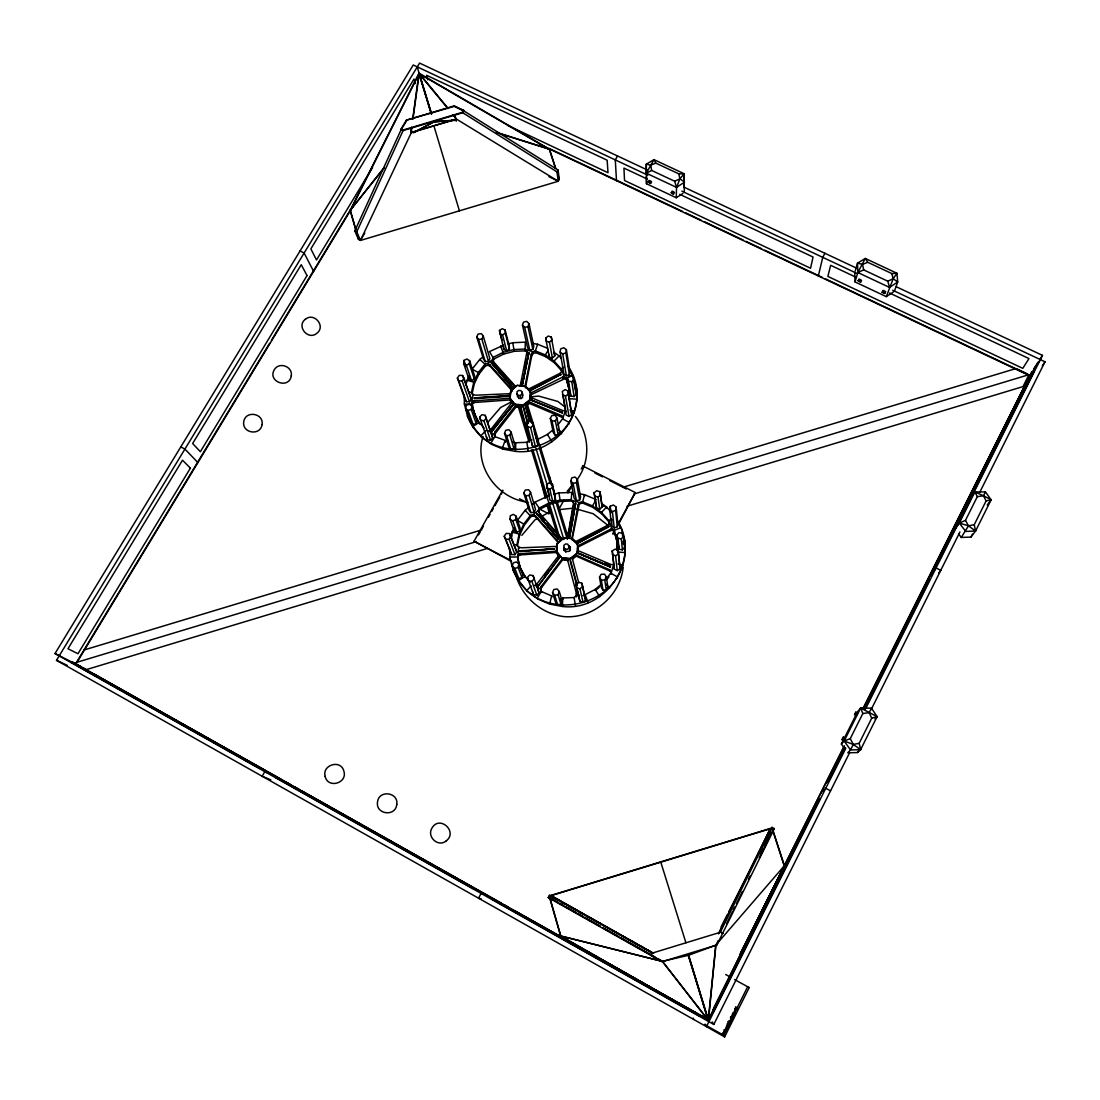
<?xml version="1.0" encoding="UTF-8"?>
<svg xmlns="http://www.w3.org/2000/svg" width="1100" height="1100" viewBox="0 0 1100 1100"><rect width="100%" height="100%" fill="white"/><g stroke="black" fill="none" stroke-linecap="round" stroke-linejoin="round"><path stroke-width="1.5" d="M682.935 193.435L676.294 197.766L646.484 183.728L646.498 176.316M676.294 197.766L676.514 187.371L674.658 181.239L651.654 170.445L646.277 173.181L646.291 164.175L653.977 159.624L684.173 173.745L684.31 191.084M678.81 173.869L679.924 178.819L684.585 182.119L676.514 187.371L646.277 173.181L653.977 159.624L655.806 163.116L678.81 173.869L684.173 173.745L684.021 187.605M579.466 595.196L576.098 595.856L574.131 597.548L562.76 597.974L562.416 606.485C607.269 611.985 642.139 556.737 616.564 519.296M554.29 494.161L558.965 492.938L571.821 492.415L571.202 499.647L573.334 502.123L571.202 499.647L559.996 500.101L549.148 502.961L539.179 508.09L538.368 510.469L533.17 514.621L530.585 515.226L523.793 524.04L519.145 534.091L516.876 544.899L517.316 546.123L519.585 535.356L524.219 525.319L530.984 516.533L533.555 515.928L535.865 517.138L557.714 542.039M519.764 530.901L515.831 519.461L516.12 516.175L513.356 514.346L510.304 515.804L510.001 519.076L514.085 530.53L516.78 532.317L519.764 530.901L520.039 527.697L516.12 516.175M532.043 440.014L528.77 440.66L526.831 442.296L515.763 442.764L515.529 451.371C559.322 456.651 594.206 402.641 567.971 366.204M474.375 379.115L474.664 376.062L469.618 360.731L466.95 358.999L463.966 360.401L463.65 363.522L468.848 378.799L471.46 380.476L474.375 379.115L469.315 363.853L469.618 360.731M468.848 378.799L469.15 375.746M600.05 926.255L549.67 897.848L560.615 936.031L708.263 1020.14L715.715 945.23L784.41 865.673L772.86 830.06M576.868 553.561L577.651 544.94L572.316 538.615L563.929 537.859L557.384 543.125L556.49 551.348L561.908 558.085L570.322 558.841L576.868 553.561L570.226 558.456L561.811 557.7M564.438 550.632L563.888 545.325L565.592 543.936L567.793 544.143L569.924 548.982M569.69 551.114L569.181 545.793M557.384 543.125L556.6 551.732L561.908 558.085M522.665 397.279L522.115 392.164L520.768 390.596L518.636 390.418L516.973 391.737L517.536 396.853M510.854 390.376L510.084 398.723L515.212 404.745L523.394 405.419L529.801 400.359L530.571 391.999L525.429 385.99L517.261 385.316L510.854 390.376L509.933 398.2L511.871 402.586M529.801 400.359L530.571 391.999M468.559 392.288L471.474 392.466L473.124 394.501C469.851 404.979 474.815 414.961 479.683 423.981L474.788 414.7L471.886 403.989L464.365 404.058L464.241 395.024M576.675 594.385L576.373 596.929L576.414 593.299L576.675 594.385L567.408 559.295L562.595 558.36L558.704 555.473L556.504 551.21L556.435 546.425C558.305 537.9 570.006 534.957 575.699 541.558L577.913 545.806L578.256 551.801L577.913 545.806L610.5 529.265L612.521 529.086L614.075 530.351L616.976 540.98L617.402 550.082M529.485 439.752L529.169 442.186L529.086 438.24L529.485 439.752L520.561 405.9L515.886 405.034L512.119 402.311L510.015 398.255L509.96 393.69L511.995 389.524L515.694 386.554L493.487 361.763L492.621 359.549L493.433 357.266L503.168 352.33L513.755 349.553L524.673 349.058L532.757 351.766L535.37 350.873L545.339 354.929L554.07 361.034L561.138 368.871L564.974 378.565L566.473 379.761L569.223 389.84L566.184 378.07L564.685 376.874L562.719 377.053L530.874 392.989L531.327 399.19L530.874 392.989L528.756 388.946L524.989 386.237L520.327 385.385L526.914 352.096L527.312 353.856L526.474 350.116L526.873 351.876L525.071 350.817L514.195 351.312L503.635 354.09L493.928 359.013L493.116 361.281L493.982 363.495L515.02 386.98M410.905 132.358L411.592 127.297M412.734 118.882L418.894 73.439L447.865 108.542M411.139 132.55L411.826 127.504M412.967 119.089L419.224 73.343L549.505 149.201L555.665 168.218M562.898 559.543L562.595 558.36L541.227 586.382L540.746 590.013L541.599 587.482L562.898 559.543L567.696 560.477L567.408 559.295L572.179 558.085L575.96 554.977L578.009 550.605L611.16 564.561L613.553 564.602L610.844 574.269M617.32 526.776L615.601 510.359L616.124 507.059L613.442 504.982L610.239 506.22L609.716 509.506L611.655 525.951L614.24 527.959L617.32 526.776L617.829 523.586L616.124 507.059M611.655 525.951L611.779 519.461M557.824 424.971L562.595 418.825L565.428 410.685L563.104 410.671L530.942 397.554L528.908 401.748L525.209 404.717L520.561 405.9L520.987 407.509L516.326 406.643L495.399 433.373L494.546 435.806L494.89 431.846L515.886 405.034L516.326 406.643M525.388 577.527L520.286 567.751L517.825 558.181L518.581 547.044L516.876 544.899L513.879 544.692M569.374 374.646L569.896 371.607L566.39 349.663L563.791 347.71L560.67 348.893L560.134 352.027L563.874 373.89L566.362 375.788L569.374 374.646L565.854 352.797L566.39 349.663M472.45 405.598L472.244 402.022L473.962 400.868L510.015 398.255L515.212 404.745M569.291 536.195L575.644 503.346L569.8 536.58M569.36 536.498L575.204 503.277M569.731 536.277L575.644 503.346M569.168 529.059L567.311 539L573.54 502.865L573.072 500.775L579.535 502.535L582.216 501.627L592.474 505.945L601.507 512.394L608.822 520.658L609.648 524.439L608.822 520.658L611.311 519.007M569.786 525.745L571.326 517.467M571.945 514.154L573.499 505.862M572.082 539.921L579.535 502.535L578.091 504.914L571.808 538.684L574.668 541.832M525.401 387.901L531.726 355.795L533.143 353.526L535.741 352.646L545.683 356.689L554.4 362.766L561.44 370.59L561.138 368.871L563.585 367.276M521.4 383.735L522.06 380.421M524.686 367.139L526.336 358.848M524.989 386.237L531.341 354.035L532.757 351.766L533.143 353.526M521.991 385.11L528.921 352.44L522.418 385.179M522.321 384.766L528.921 352.44M511.5 537.859L512.146 534.765M512.435 391.174L490.284 366.396L488.056 365.269L485.54 365.846L478.885 374.261L474.306 383.845L472.038 394.116L471.474 392.466L473.756 382.168L478.349 372.556L485.018 364.127L487.534 363.536L492.621 359.549L493.116 361.281M465.836 384.601L468.806 376.035M522.019 577.624L518.114 567.408L518.884 564.149L516.395 561.908L513.15 562.952L512.38 566.211L516.423 576.455L518.842 578.641L522.019 577.624L522.748 574.447L518.884 564.149M818.345 275.976L822.745 257.359L824.918 253.289M476.245 423.61L471.212 409.447L471.969 406.34L469.562 404.236L466.4 405.24L465.63 408.348L470.814 422.538L473.165 424.586L476.245 423.61L476.987 420.571L471.969 406.34M855.223 271.095L857.519 263.161L865.287 258.445L896.968 273.268L897.696 281.985L894.355 291.28L886.311 296.643L855.044 281.93L854.755 272.676M855.044 281.93L857.808 272.525L865.287 258.445L867.721 262.281L891.852 273.57L896.968 273.268L893.173 278.726L886.311 296.643M623.219 567.325C619.919 596.076 593.271 618.832 564.259 616.646C542.438 614.048 524.081 598.744 516.766 578.188M579.631 499.978L580.594 496.925L577.431 479.449L575.107 477.056L571.78 477.826L570.776 481.002L574.186 498.424L576.428 500.734L579.631 499.978L576.428 482.611L577.431 479.449M549.629 604.106L537.763 598.977L537.377 597.905L541.255 591.442L551.609 595.898L549.629 604.106L562.416 606.485M532.868 349.332L533.83 346.404L528.962 323.62L526.721 321.365L523.476 322.121L522.473 325.132L527.574 347.861L529.732 350.061L532.868 349.332L527.959 326.645L528.962 323.62M483.024 436.494C473.454 466.111 497.53 498.85 527.808 502.191M547.635 348.315L537.611 344.245L535.37 350.873L535.741 352.646M532.579 504.144L535.054 502.095L539.179 508.09L538.739 511.789L538.368 510.469L539.261 512.793L562.265 538.959M305.58 319.096C295.873 326.04 308 340.739 316.759 333.382C326.288 326.384 314.132 311.891 305.484 319.22M560.931 604.23L558.112 594.701L559.322 591.539L557.15 588.954L553.768 589.545L552.558 592.707L555.527 602.277L557.645 604.794L560.931 604.23L562.1 601.136L559.322 591.539M513.947 448.731L515.116 445.775L511.115 432.163L509.011 429.715L505.725 430.293L504.529 433.304L508.709 446.902L510.744 449.281L513.947 448.731L509.919 435.174L511.115 432.163M676.514 187.371L679.924 178.819L684.173 173.745M463.045 112.667L463.678 110.371L454.094 105.944L406.436 120.161L400.922 129.278L402.71 130.68L463.045 112.667L463.678 110.371M610.308 566.967L578.586 553.451L610.308 566.967L610.445 566.294M562.361 412.197L562.265 412.967L531.438 400.166L562.361 412.197L562.265 412.967M364.788 233.049L360.415 240.336L358.49 239.387L354.819 230.849L401.019 129.882L406.656 120.56M360.415 240.336L356.771 231.811L402.985 130.831L401.019 129.882M531.534 400.565L531.616 399.781M514.03 527.629L509.163 539.371L514.938 554.689L511.651 554.538L504.226 536.25L506.124 533.431L509.547 533.569L516.766 551.966L514.938 554.689M514.484 528.908L512.476 533.225L512.023 531.96L519.145 534.091L519.585 535.356M569.827 550.454L570.446 549.134M411.373 132.509L360.442 240.46L558.25 181.252L456.404 119.075L411.373 132.509L456.404 119.116M534.119 512.325L535.521 509.41L530.599 492.415L528.674 489.734L525.277 490.05L523.806 493.061L528.99 510.029L530.846 512.627L534.119 512.325L529.127 495.426L530.599 492.415M844.992 749.072L841.376 744.026L857.656 711.576L860.64 708.07L871.447 708.152L877.099 716.609L871.723 718.162L859.183 743.298L853.256 744.439L850.561 749.952L847.715 752.854M970.324 498.479L974.889 491.92L985.449 491.92L991.114 499.826L986.095 500.94L974.256 524.686L968.481 525.827L961.276 537.446L958.567 533.913M716.787 945.175L774.331 828.575L772.062 827.365L728.791 911.652M658.02 958.787L662.461 961.29L708.263 1020.14L784.41 865.673L708.469 1020.112L560.615 936.031L662.283 961.359L688.655 955.268L708.469 1020.112L715.921 945.175L718.204 940.569M718.561 933.529L770.454 828.41L550.798 895.455L652.273 952.779M718.616 933.776L770.454 828.41M772.062 827.365L720.431 932.003L722.686 933.378M733.178 909.947L734.69 906.867M760.499 854.7L763.537 848.567M765.05 845.501L771.128 833.223M726.55 923.684L732.628 911.405M736.423 903.732L742.486 891.454M748.564 879.175L750.076 876.109M759.192 857.684L769.065 837.732M770.577 834.666L772.104 831.6M849.365 752.799L857.629 752.537L859.1 749.581M857.629 752.537L860.64 749.622L877.099 716.609L860.64 708.07L844.14 741.001L841.376 744.026M961.276 537.446L970.956 537.075L972.414 534.146M724.639 1036.901L723.511 1035.21L747.615 986.796L749.183 987.594L724.639 1036.901L56.485 660.33L419.581 63.099L646.938 169.771M970.956 537.075L975.562 531.053L991.114 499.826L983.496 495.743L974.889 491.92L959.31 523.05L954.951 529.183M740.492 953.191L843.521 747.505M862.744 709.129L1029.586 376.035L1040.352 359.59M739.681 955.02L844.497 745.759M862.964 708.881L1031.855 371.69M713.419 1008.466L817.231 801.171L820.064 798.628L713.611 1011.258L712.649 1009.992M844.112 747.519L826.471 782.719L829.455 779.845L845.57 747.656M863.266 709.266L925.348 585.296L929.995 579.026L864.765 709.335M859.183 743.298L860.64 749.622L850.561 749.952L844.14 741.001L850.273 738.636L862.826 713.543L860.64 708.07M845.666 748.509L706.42 1026.685L705.059 1024.141M865.59 708.73L1042.47 355.369L896.404 286.825M974.256 524.686L975.562 531.053L965.731 531.424L959.31 523.05L965.47 520.369L977.322 496.664L974.889 491.92M647.79 175.175L413.256 64.983L55 653.551L713.804 1024.43L849.695 752.551M871.117 709.665L959.929 531.974M979.852 492.099L1045 361.776L892.691 290.221M555.541 168.506L549.381 149.476L419.127 73.645L350.419 210.554L355.905 229.749M488.469 361.336L489.871 358.559L483.312 336.229L481.456 333.685L478.156 334.001L476.699 336.875L483.491 359.178L485.279 361.652L488.469 361.336L481.869 339.103L483.312 336.229M721.064 926.97L727.251 914.705M968.55 499.098C966.639 503.14 970.668 494.931 968.729 499.043M986.095 500.94L983.496 495.743L985.449 491.92M650.746 955.336L651.956 952.957L549.409 895.317L548.212 897.6L662.365 961.826L662.31 961.139M871.723 718.162L869.165 712.621L871.447 708.152M844.264 739.062C846.739 734.662 841.72 743.93 844.209 739.516M612.837 533.624L614.446 530.695M617.636 524.824L635.236 492.525L582.876 465.987L581.226 468.985M613.112 534.229L614.749 531.204M618.86 523.669L635.236 492.525M606.279 589.902L607.86 587.001L606.361 577.005L604.56 574.159L601.136 574.269L599.514 577.239L601.191 587.235L602.951 590.013L606.279 589.902L604.739 579.975L606.361 577.005M558.841 509.382L563.846 500.349M567.957 492.924L572.138 485.375M511.582 561.495L474.045 541.227L502.783 490.16L501.49 494.051M478.555 534.834L480.191 531.919M481.828 529.004L483.464 526.089M488.386 517.357L490.022 514.442M491.659 511.527L493.295 508.612M494.931 505.711L499.854 496.966M558.181 434.83L559.735 432.066L556.957 418.069L555.225 415.374L551.898 415.511L550.289 418.33L553.245 432.314L554.936 434.954L558.181 434.83L555.362 420.901L556.957 418.069M617.526 155.98L615.285 159.899L616.495 180.675M548.969 176.701L558.223 181.101L556.971 171.875L558.058 170.019L464.09 111.031L454.176 106.343L406.436 120.161M558.223 181.101L559.281 179.259L558.058 170.019M464.09 111.031L462.976 112.887L556.971 171.875M595.513 500.885L592.474 505.945L592.694 507.279L601.686 513.714L608.987 521.95M372.515 167.475L316.484 259.985L310.86 248.861L413.999 79.049L415.291 83.573M75.666 663.726L269.582 343.337M271.356 340.395L350.515 209.605M76.051 663.933L353.54 205.411M489.899 431.764L494.038 434.266L494.89 436.659L491.067 442.832L491.59 444.345L503.099 449.158L515.529 451.371M548.322 350.103L545.339 354.929L545.683 356.689M1033.629 368.967L1038.043 362.175M1039.816 359.453L1042.47 355.369M1042.332 365.805L1045 361.776M469.521 401.803L471.309 399.204L464.021 378.304L462.564 375.485L459.236 375.361L457.366 378.056L464.901 398.956L466.317 401.679L469.521 401.803L462.151 380.999L464.021 378.304M928.194 578.655L936.059 567.957L940.775 570.309L938.781 572.962M987.25 504.996L991.114 499.826M605.839 579.535L610.692 573.127L617.265 576.84L617.402 577.967M606.98 579.384L608.919 576.826M534.683 585.393L536.855 584.1L558.704 555.473L559.02 556.669L556.504 551.21L519.502 553.74L517.729 554.923C517.523 565.139 523.27 575.08 530.159 582.409M544.5 575.685L548.652 570.254M558.773 558.058L538.244 585.984L537.804 585.461M559.116 558.319L538.244 585.984M575.699 541.558L607.901 525.223L609.496 523.146L612.673 530.365L614.226 531.616L617.114 542.217M528.88 507.224L525.181 510.304L517.371 520.41L523.793 524.04L524.219 525.319M488.524 430.939L490.655 429.688L512.119 402.311M528.756 388.946L560.216 373.216L561.784 371.236M384.134 167.53L350.157 210.389L355.658 229.584M384.381 167.709L350.157 210.389L418.894 73.439L431.241 113.836M483.409 356.51L479.793 359.453L472.12 369.146L478.349 372.556L478.885 374.261M491.535 430.87L513.384 404.498L491.989 431.489L491.535 430.87L491.989 431.489M491.659 431.241L513.054 404.25M491.865 431.118L513.384 404.498M446.366 840.771C458.164 831.531 439.34 814.536 431.846 828.3C426.594 837.045 438.57 847.894 446.462 840.648M521.854 535.342L535.026 519.777L538.051 518.196M567.229 491.232L572.564 484.921M576.84 479.861C590.796 461.711 589.793 434.266 575.396 416.446M622.394 549.849L621.308 538.862L623.507 536.319L622.352 533.197L618.998 532.62L616.798 535.178L619.121 549.299L622.394 549.849L624.539 547.374L623.507 536.319M487.671 422.524L500.665 407.454L512.572 401.266M574.145 396.605L576.249 394.226L573.939 379.266L572.825 376.31L569.566 375.788L567.408 378.221L569.896 393.195L570.969 396.082L574.145 396.605L571.78 381.714L573.939 379.266M531.891 581.377L534.174 578.793L533.074 575.589L529.691 574.97L527.409 577.541L528.495 580.745L531.891 581.377L536.827 595.196L539.027 592.707L537.969 589.614M479.614 417.175L487.382 439.697L490.545 440.248L492.704 437.882L485.141 415.291L481.855 414.714L479.614 417.175L480.659 420.214L483.945 420.791L486.186 418.33M531.176 585.915L526.996 590.288L527.423 591.374L537.763 598.977M874.94 718.864L877.099 716.609M486.145 430.402L481.016 435.641L481.566 437.168L491.59 444.345M561.138 358.132L559.116 355.891L554.07 361.034L554.4 362.766M772.819 830.101L774.331 828.575M820.916 792.825L825.756 788.301L830.555 790.831M594.138 492.924L596.654 490.71L599.871 491.714L600.559 494.918L602.195 507.018L599.734 509.163L596.612 508.186L594.138 492.924L596.612 508.186M599.734 509.163L598.029 497.118L600.559 494.918M576.029 584.43L578.641 582.175L581.928 583.261L585.599 600.256L583.069 602.429L579.92 601.37L576.029 584.43L579.92 601.37M576.675 587.771L579.961 588.857L582.587 586.602L581.928 583.261M545.669 338.154L546.315 341.192L549.436 342.127L551.911 340.024L551.265 336.971L548.144 336.05L545.669 338.154L549.34 357.046L552.379 357.967L554.785 355.905L551.265 336.971M526.831 423.431L532.441 445.899L535.507 446.889L537.982 444.799L532.579 422.29L529.402 421.286L526.831 423.431L527.45 426.607L530.626 427.625L533.197 425.466L532.579 422.29M601.425 584.196L595.237 589.408L585.145 594.646L585.379 595.719L583.069 595.609M599.143 587.386L595.444 590.494L595.237 589.408L599.692 596.654M537.955 440.976L537.584 439.464L547.442 434.418L553.506 429.413M610.981 571.244L609.702 569.814L575.96 554.977L576.221 556.174L572.454 559.268L572.179 558.085L578.751 582.849M558.553 539.44L536.855 513.576L558.814 538.876M568.961 547.938L567.243 549.312L565.056 549.12L563.654 547.47M529.526 421.135L525.621 406.34L529.306 403.37L561.962 417.257L563.186 418.619L561.66 415.676L528.908 401.748L529.306 403.37M557.48 543.524L563.929 537.859M512.737 387.819L491.095 362.395L512.737 387.819L512.971 387.159M516.725 393.786L518.072 395.354L520.204 395.533L521.881 394.212M515.075 404.223L523.256 404.91L529.678 399.836M525.731 404.8L528.289 402.779M525.855 405.322L528.413 403.301M510.991 390.899L517.261 385.316M518.169 556.119L519.942 554.936L556.834 552.42M867.721 262.281L862.579 264.385L857.519 263.161L857.808 272.525L889.529 287.416L897.696 281.985L893.173 278.726L891.852 273.57M524.975 576.386L518.664 580.58L527.423 591.374M472.808 403.645L474.526 402.49L510.455 399.891M546.769 487.795L549.78 489.211L552.599 487.369L552.406 484.124L549.395 482.707L546.576 484.536L549.849 500.046L552.777 501.435L555.514 499.634L552.406 484.124M612.26 550.949L615.161 549.079L618.255 550.591L620.07 568.824L617.293 570.611L614.309 569.154L612.26 550.949L614.309 569.154M612.452 554.317L615.546 555.83L618.447 553.974L618.255 550.591M499.469 330.454L502.219 328.68L505.134 330.014L509.231 346.115L509.396 349.126L506.715 350.859L503.869 349.553L499.469 330.454L502.013 340.093M499.634 333.548L502.549 334.881L505.299 333.107L505.134 330.014M569.03 416.405L571.752 414.672L568.136 391.036L565.139 389.62L562.306 391.408L566.143 415.03L569.03 416.405L565.469 396.027L562.471 394.611M565.469 396.027L568.301 394.24L568.136 391.036M578.009 542.19L608.396 526.212L608.63 526.886L578.284 542.877L578.009 542.19L608.424 526.515M608.602 526.584L578.284 542.877M413.559 132.522L433.703 121.921L455.771 120.312M413.793 132.715L434.033 121.825L455.868 120.01M541.076 516.601L550.165 511.83M530.021 389.922L560.849 374.399L530.31 390.692L530.021 389.922L530.31 390.692M530.104 390.335L560.849 374.399M535.054 502.095L549.615 495.399M539.55 509.41L549.491 504.309L560.312 501.449L571.477 500.995M578.174 547.03L610.665 530.544L612.673 530.365M503.676 345.125L489.459 351.587L493.928 359.013M531.273 394.639L564.974 378.565M510.001 519.076L512.765 520.919L515.831 519.461M463.65 363.522L466.331 365.255L469.315 363.853M857.808 272.525L863.679 269.885L887.824 281.215L893.173 278.726M674.658 181.239L679.924 178.819M646.484 183.728L646.291 164.175L650.774 165.165L655.806 163.116M609.716 509.506L612.398 511.582L615.601 510.359M560.134 352.027L562.719 353.98L565.854 352.797M603.006 927.933L662.283 961.359L708.098 1020.223L688.284 955.378L715.715 945.23M579.783 503.882L582.45 502.975L592.694 507.279M662.283 961.359L560.835 935.976L549.89 897.806L557.288 901.986M512.38 566.211L514.869 568.439L518.114 567.408M465.63 408.348L468.036 410.451L471.212 409.447M550.908 895.702L770.495 828.685M716.87 944.982L662.31 961.675L651.076 955.529L651.888 953.219L720.747 932.154L722.727 933.364M83.834 650.059L481.676 529.925M623.054 487.217L1015.974 368.541L1027.524 374M76.312 662.475L476.135 541.695M634.081 493.982L1028.967 374.674L1023 386.595L627.014 506.248M84.782 670.092L487.355 548.446M400.922 129.278L402.559 130.171L462.921 112.159M570.501 560.477L577.225 585.283M523.298 405.886L528.055 423.555M508.241 343.929L512.793 342.719L525.319 342.155L525.071 350.817M521.868 398.351L519.076 398.447M568.7 551.375L565.826 551.457M522.473 325.132L524.714 327.401L527.959 326.645M570.776 481.002L573.1 483.395L576.428 482.611M504.529 433.304L506.619 435.751L509.919 435.174M552.558 592.707L554.73 595.293L558.112 594.701M977.322 496.664L983.496 495.743M862.826 713.543L869.165 712.621M530.2 396.935L538.546 396.055L557.769 401.418L564.245 406.45M559.996 509.534L573.609 508.131M476.699 336.875L478.555 339.433L481.869 339.103M523.806 493.061L525.731 495.756L529.127 495.426M474.183 397.966L508.709 395.491L508.832 396.303L474.334 398.764L474.183 397.966L508.819 395.89M519.736 550.811L554.139 548.914L519.86 551.526L519.736 550.811L519.86 551.526M519.75 551.237L554.139 548.914M509.96 393.69L475.736 395.203L473.124 394.501M885.101 292.462C887.494 291.816 881.457 289.066 882.805 291.376M550.289 418.33L552.021 421.039L555.362 420.901M599.514 577.239L601.315 580.099L604.739 579.975M457.366 378.056L458.824 380.875L462.151 380.999M504.226 536.25L505.739 539.22L509.163 539.371M617.389 552.021L624.938 552.558L625.048 553.768M519.035 385.99L525.553 386.526L530.695 392.521M518.279 406.422L521.538 406.697M515.158 406.67L521.675 407.206M564.905 559.309L568.26 559.611M561.66 559.377L568.356 559.982M860.695 281.091C863.885 281.119 857.505 277.461 858.77 280.074M567.408 378.221L568.507 381.191L571.78 381.714M533.005 343.461L537.611 344.245M616.798 535.178L617.952 538.299L621.308 538.862M508.021 441.389L494.89 436.659M512.669 442.214L515.763 442.764M579.727 493.831L584.471 494.67L596.269 499.62M527.409 577.541L533.569 594.591L536.827 595.196M481.209 898.879L478.527 898.232L481.099 893.42L486.406 894.864M569.882 409.984L574.145 411.111L574.406 412.72L571.574 411.964M650.567 182.311C654.335 182.504 646.484 178.53 649.399 181.692M673.489 193.091C676.857 193.71 671.151 189.461 671.756 191.936M618.118 563.874L622.504 565.098L622.627 566.266M576.881 509.066L593.257 513.769L609.18 526.35M466.826 380.174L473.756 382.168L474.306 383.845M959.31 523.05L968.481 525.827L975.562 531.053M594.811 496.114L598.029 497.118M496.265 132.22L549.505 149.201L497.764 133.031M844.14 741.001L853.256 744.439L860.64 749.622M548.212 897.6L549.711 898.191M531.438 400.166L562.444 412.582M270.765 779.845L262.157 776.27L264.798 771.664L276.183 776.572M578.82 553.341L610.486 566.569M578.586 553.451L610.28 566.692M605.014 563.076L609.744 565.07M549.409 895.317L565.716 904.214M576.221 556.174L609.868 570.969L611.132 572.385M463.801 110.894L454.094 105.944M56.485 660.33L67.279 665.362M684.076 187.206L856.006 267.877M681.862 191.166L856.941 273.419M647.185 179.025L623.934 168.094L624.539 180.51L810.562 268.249L813.051 257.029L679.745 194.343M855.442 276.966L830.651 265.306L827.874 276.416L1022.794 368.362L1028.967 358.572L889.529 292.999M507.554 125.331L608.011 172.714L607.145 160.201L426.607 75.295L427.831 79.833M549.106 148.404L682.509 211.379M685.616 212.85L701.126 220.165M704.234 221.636L743.009 239.938M746.116 241.409L761.626 248.724M764.734 250.195L822.126 277.282M825.234 278.754L1029.999 375.416M539.344 144.251L1029.806 375.801M55 653.551L80.795 666.559M354.819 230.849L356.771 231.811M300.039 250.979L304.123 253.014L313.624 271.37M594.99 473.082L602.456 476.864M609.923 480.659L626.34 488.978M511.995 389.524L489.775 364.678L487.534 363.536L488.056 365.269M519.53 498.768L527.216 502.728M538.78 508.681L548.914 513.893M474.045 541.227L511.252 560.656M558.484 542.053L535.48 515.831L533.17 514.621L533.555 515.928M180.785 446.902L184.91 449.089L197.917 462.564M562.595 418.825L568.961 422.331L569.236 423.899M725.697 974.531L730.098 976.979M734.635 979.577L749.183 987.594M568.673 905.878L583.495 914.155M586.451 915.805L601.274 924.082M604.23 925.732L608.671 928.221M611.641 929.871L619.039 934.01M622.009 935.674L626.45 938.149M629.42 939.812L636.817 943.951M639.788 945.601L644.229 948.09M647.185 949.74L651.64 952.215M550.798 895.455L653.675 953.37M560.257 903.65L563.214 905.327M566.184 906.991L575.066 912.01M578.036 913.674L582.477 916.19M585.434 917.854L600.256 926.214M603.212 927.878L618.021 936.237M620.991 937.901L655.064 957.11M83.792 668.236L88.275 670.766M94.256 674.121L282.7 780.175M285.684 781.852L290.18 784.383M294.663 786.912L299.145 789.429M302.143 791.12L501.05 903.045M504.034 904.736L508.53 907.253M514.511 910.621L707.424 1019.191L708.936 1021.68M71.981 661.65L707.479 1019.287M704.701 1024.622L723.511 1035.21M536.099 586.273L540.375 588.926L541.626 592.529L541.255 591.442M554.084 352.385L559.116 355.891M601.452 503.319L606.636 507.018L610.844 511.775M601.631 504.666L604.216 506.509M325.16 776.435C327.91 789.044 347.847 783.104 343.86 771.128C340.849 758.849 321.296 765.064 325.311 776.765M479.793 359.453L485.018 364.127L485.54 365.846M558.071 429.344L561.303 432.217L561.591 433.757M525.181 510.304L530.984 516.533M606.127 584.141L609.62 588.28M539.632 514.112L545.091 520.314M547.277 522.803L561.467 538.959M484.138 428.12L479.132 422.414L472.973 426.442L481.566 437.168M491.549 362.546L513.081 387.558M491.095 362.395L512.641 387.42M511.954 402.545L509.905 400.152L512.091 403.067M548.075 475.379L549.587 477.166L551.499 485.183M542.053 481.676L540.54 479.889L545.298 498.176M537.281 513.618L558.882 539.165M536.855 513.576L558.47 539.151M559.996 598.634L562.1 601.136M559.543 556.848L556.366 553.053M447.961 108.24L419.224 73.343L431.558 113.74M453.296 114.703L455.414 117.287M453.186 115.005L456.39 118.882M735.941 1010.501C733.741 1006.775 735.144 1012.206 736.89 1009.154L736.395 1008.205L737.55 1007.806L736.285 1007.944L735.707 1006.816L736.024 1007.985L734.924 1008.384L736.12 1008.26L736.725 1009.456M547.442 434.418L551.87 441.788M712.209 1021.941L713.804 1024.43M560.918 374.797L560.643 374.041M965.47 520.369L968.481 525.827M569.181 369.627L573.32 377.149L573.045 375.457L566.184 378.07L566.473 379.761M616.701 520.602L620.469 527.533M576.235 387.076C586.066 449.721 489.651 475.049 467.335 415.745L473.536 427.996M624.456 539.866C634.452 606.059 536.814 631.689 512.793 569.305L519.104 581.707M570.419 547.69L569.759 546.425L570.034 547.635M564.658 550.591L563.998 549.312L564.3 550.523M850.273 738.636L853.256 744.439M471.309 399.204L462.564 375.485M516.766 551.966L509.547 533.569M693.138 1018.091L693.715 1019.466M500.638 345.923L503.635 354.09M537.584 439.464L540.554 447.59M546.494 496.224L549.491 504.309M585.145 594.646L588.115 602.676M510.125 558.209L509.465 547.539M514.869 568.439L518.842 578.641M505.739 539.22L511.651 554.538M576.249 394.226L572.825 376.31M517.825 558.181L517.385 556.999L509.658 557.026L513.246 570.46M519.502 553.74L519.942 554.936M468.036 410.451L473.165 424.586M458.824 380.875L466.317 401.679M519.021 548.268L518.581 547.044L521.276 547.786L556.435 546.425L556.751 547.635M512.765 520.919L516.78 532.317M533.074 575.589L539.027 592.707M536.855 584.1L537.24 585.2M473.962 400.868L474.526 402.49M492.704 437.882L485.141 415.291M486.379 436.755L487.382 439.697M532.51 591.498L533.569 594.591M483.945 420.791L490.545 440.248M466.331 365.255L471.46 380.476M463.966 360.401L466.043 366.534M541.227 586.382L541.599 587.482M490.655 429.688L491.164 431.241M772.64 830.156L784.19 865.755M494.89 431.846L495.399 433.373M558.236 176.151L559.13 179.589L558.112 176.426M503.099 449.158L502.618 447.672L504.928 440.853L505.395 442.365M551.609 595.898L551.952 596.97M685.905 942.727L660.798 862.166M527.354 404.388L538.436 440.536M540.444 447.109L555.06 494.739M557.067 501.311L568.15 537.46M526.281 405.377L531.768 423.294M534.256 431.434L537.254 441.196M539.248 447.714L550.22 483.533M555.706 501.435L567.174 538.876M554.73 595.293L557.645 604.794M410.589 127.902L412.06 132.701M535.947 448.291L547.415 485.774M552.901 503.704L563.86 539.55M419.127 73.645L431.475 114.042M688.462 955.322L708.263 1020.14M519.434 405.666L529.87 439.862M532.854 449.639L547.264 496.87M549.257 503.388L559.694 537.584M518.389 407.096L528.921 441.609M531.424 449.831L545.957 497.489M547.965 504.061L557.494 535.301M506.619 435.751L510.744 449.281M478.555 339.433L485.279 361.652M525.731 495.756L530.846 512.627M433.895 125.84L459.429 210.856M489.775 364.678L490.284 366.396M535.48 515.831L535.865 517.138M493.487 361.763L493.982 363.495M357.28 234.548L358.655 239.346L356.579 232.788M562.76 597.974L563.062 599.046M417.285 66.88L419.554 74.992M887.824 281.215L889.529 287.416M624.58 541.104L621.101 527.643L614.075 530.351L614.226 531.616M573.76 378.812L576.482 388.74M570.075 560.601L576.799 585.406M528.234 450.835L526.831 442.296M522.885 406.01L527.643 423.665M529.567 421.204L525.209 404.717L525.621 406.34M518.072 395.354L518.87 398.42M547.03 504.831L549.202 513.15M502.549 334.881L506.715 350.859M520.204 395.533L520.987 398.599M505.299 333.107L509.396 349.126M548.336 504.075L550.454 512.339M575.465 606.004L574.131 597.548M464.365 404.058L467.913 417.326M522.115 392.164L522.899 395.244M530.626 427.625L535.507 446.889M454.685 114.703L456.308 121.192M546.576 484.536L549.271 495.33M533.197 425.466L537.982 444.799M514.195 351.312L512.793 342.719M549.78 489.211L552.777 501.435M565.056 549.12L565.826 552.283M552.599 487.369L555.514 499.634M579.961 588.857L583.069 602.429M560.312 501.449L558.965 492.938M531.341 354.035L531.726 355.795M582.587 586.602L585.599 600.256M524.714 327.401L529.732 350.061M602.195 507.018L599.871 491.714M554.152 352.935L554.785 355.905M548.707 354.076L549.34 357.046M552.021 421.039L554.936 434.954M862.579 264.385L863.679 269.885M571.821 492.415L572.096 493.79M531.85 442.832L532.441 445.899M573.1 483.395L576.428 500.734M578.091 504.914L578.352 506.261M561.66 415.676L561.962 417.257M549.436 342.127L552.379 357.967M563.159 396.138L565.991 411.936M582.45 502.975L584.471 494.67L584.705 496.045M560.216 373.216L560.519 374.921M562.719 377.053L563.021 378.744M568.301 394.24L571.752 414.672M650.774 165.165L651.654 170.445M562.719 353.98L566.362 375.788M582.876 465.987L583.055 467.033M568.507 381.191L570.969 396.082M601.315 580.099L602.951 590.013M576.854 400.799L576.606 399.163L569.25 398.695L568.947 388.176M609.702 569.814L609.868 570.969M601.686 513.714L601.507 512.394L606.636 507.018L606.801 508.351M607.901 525.223L608.066 526.501M610.5 529.265L610.665 530.544M615.546 555.83L617.293 570.611M610.239 506.22L611.009 512.834M612.398 511.582L614.24 527.959M618.447 553.974L620.07 568.824M617.952 538.299L619.121 549.299M622.352 533.197L622.655 536.374M623.109 541.145L623.398 544.335M503.717 346.528L503.869 349.553M554.056 548.625L554.152 549.34M616.976 540.98L617.334 550.454M508.709 395.491L508.832 396.303M509.96 550.33L510.029 553.479M882.049 292.146L884.785 293.425L882.049 292.146M730.579 1018.834L731.638 1019.287L730.579 1018.834M731.857 1016.249C734.649 1017.624 731.225 1015.726 731.857 1016.249M731.926 1019.067C731.83 1022.436 728.956 1016.551 731.926 1019.067M971.011 498.149L969.306 501.462L971.011 498.149M729.369 1021.515L728.379 1022.065L729.369 1021.515M723.938 1031.676C723.869 1032.749 727.334 1031.608 723.938 1031.676M732.284 1014.929C732.284 1015.726 735.46 1015.3 732.284 1014.929M733.205 1014.791L733.287 1015.671L733.205 1014.791M724.859 1031.539L724.941 1032.433L724.859 1031.539M959.186 521.771L957.481 525.03L959.186 521.771M957.523 521.304L956.106 524.04L957.523 521.304M728.571 1025.365L727.444 1025.104L728.571 1025.365M734.731 1013.004L733.604 1012.742L734.731 1013.004M731.184 1020.525C728.571 1020.8 730.84 1020.071 731.184 1020.525M726.907 1029.119C724.295 1029.408 726.564 1028.651 726.907 1029.119M727.843 1026.822L726.756 1026.506L727.843 1026.822M726.55 1026.41C725.244 1029.036 730.125 1025.956 726.55 1026.41M725.574 1028.871L725.601 1028.789M729.85 1020.277L729.85 1020.277M727.224 1025.035C728.214 1028.06 729.602 1023.192 727.224 1025.035M733.384 1012.674C734.374 1015.685 735.763 1010.817 733.384 1012.674M734.401 1011.244L735.268 1012.385L734.401 1011.244M726.357 1027.4L727.224 1028.541L726.357 1027.4M734.429 1014.076L732.504 1013.567L734.429 1014.076M729.355 1024.251L727.43 1023.742L729.355 1024.251M648.175 181.926L650.691 183.439L648.175 181.926M857.629 712.621L855.91 715.99L857.601 712.635M855.951 712.099L854.521 714.918L855.924 712.099M843.425 737.055L841.981 739.901L843.411 737.055M396.77 804.457C395.574 817.19 375.513 814.44 377.493 802.148C378.703 789.442 398.764 792.179 396.77 804.457M671.124 192.734L673.64 194.232L671.261 192.637M291.28 375.87C289.039 389.73 267.272 381.7 274.244 369.834C278.877 361.446 292.944 366.355 291.28 375.87M262.061 424.6C260.397 436.288 241.808 433.18 243.719 421.754C245.396 410.08 263.959 413.16 262.061 424.6M722.384 1033.546C726.371 1036.503 720.266 1032.804 724.556 1033.904C724.089 1032.075 721.614 1031.896 724.213 1033.876L722.384 1033.546M724.116 1030.067C725.051 1032.625 727.169 1029.737 725.299 1030.274L725.065 1029.463L725.189 1030.673L724.116 1030.067M728.475 1021.336L728.035 1022.202L729.864 1023.234L729.204 1022.546L730.648 1021.68L728.475 1021.336M730.51 1017.225L732.229 1018.49L730.51 1017.225M731.308 1016.936L732.518 1017.912L731.308 1016.936M1027.716 380.916L934.093 567.848L938.878 561.275L1033.986 371.319L1027.716 380.916M190.396 468.146L77.99 653.716L67.966 648.752L182.504 460.199L190.396 468.146M307.024 275.591L200.351 451.715L192.637 443.506L301.249 264.701L307.024 275.591M858.082 280.692L860.709 282.095L858.082 280.692M494.409 899.676L491.397 898.906L698.954 1015.74L698.266 1014.406L494.409 899.676M476.341 889.515L473.014 888.553L275.88 777.59L282.562 780.45L476.341 889.515M265.375 770.784L258.404 767.745L70.95 662.227L80.946 666.971L265.375 770.784"/></g></svg>
